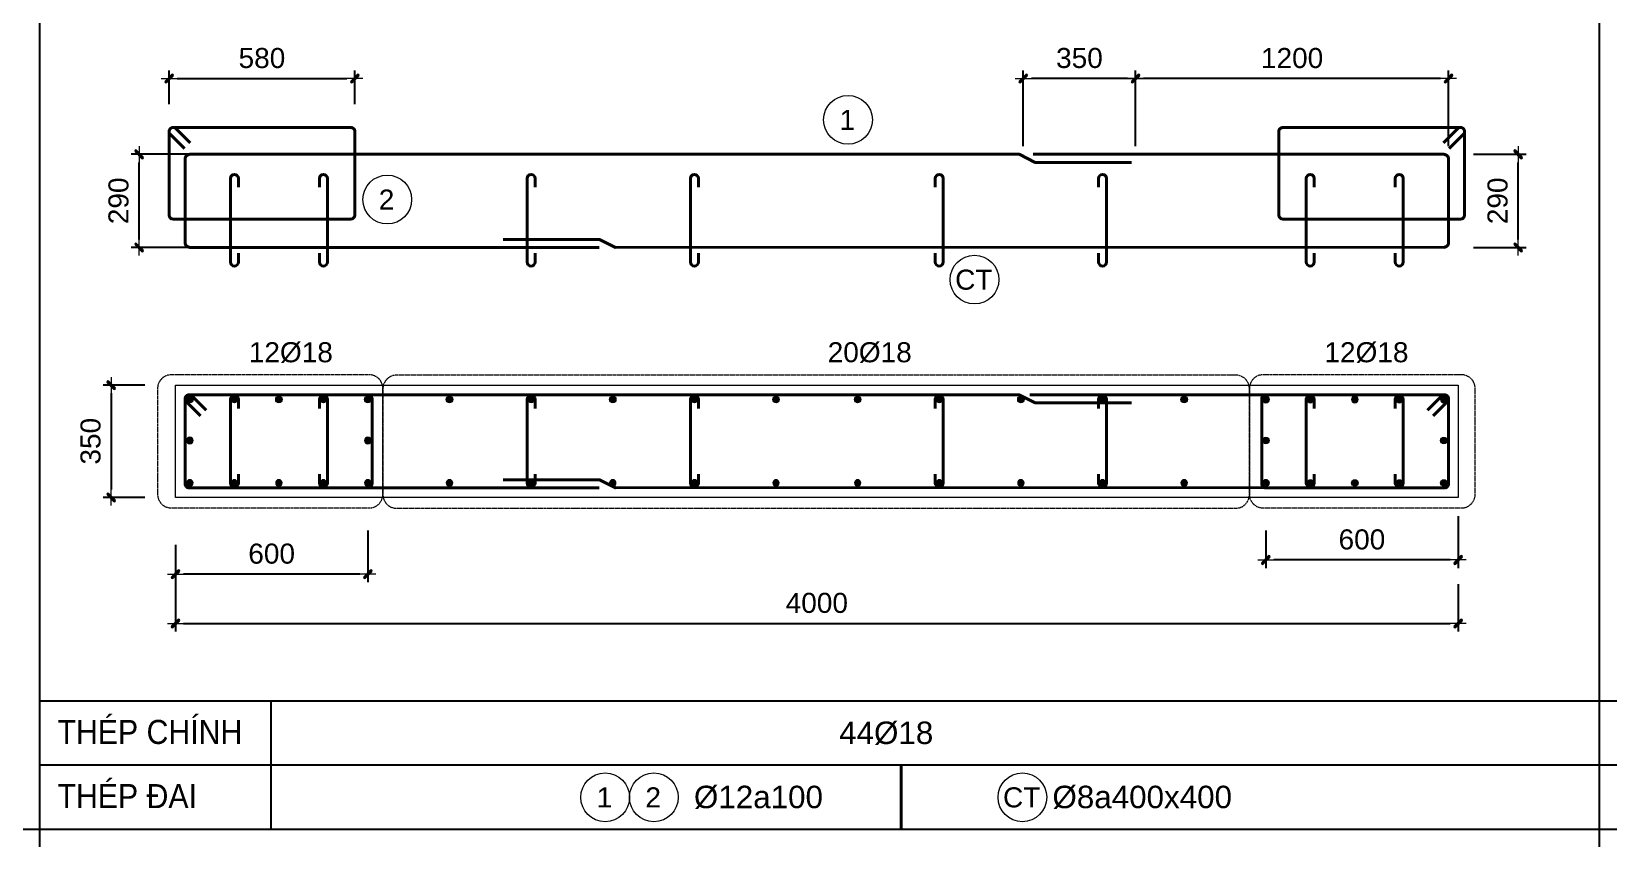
# Model space of a CAD drawing. Header units: millimetres. Extents: x -146909 to 4830753, y -683702 to -336947.
# Drawn here: x 4667957 to 4672874, y -443336 to -440821 of the extents above; entities that cross this region are included whole.
import ezdxf
from ezdxf.enums import TextEntityAlignment as Align

# ---------------------------------------------------------------- set-up
doc = ezdxf.new("R2010")
doc.units = ezdxf.units.MM
doc.header["$MEASUREMENT"] = 0
doc.linetypes.add('HIDDEN', pattern=[0.375, 0.25, -0.125])
doc.layers.get('0').update_dxf_attribs({"lineweight": 9})
doc.layers.get('Defpoints').update_dxf_attribs({"color": 10, "lineweight": 0})
for name, color, linetype, lineweight in [("'S_General_Cont_1 Thin", 1, 'Continuous', 18), ("'S_General_Text_3_Member name", 3, 'Continuous', 35), ('CDAI', 3, 'Continuous', 40), ('chunho.q', 1, 'Continuous', 13), ('CTHEP', 4, 'Continuous', 50), ('DBAO', 2, 'Continuous', 13), ('DMo', 9, 'HIDDEN', 9), ('KTH', 154, 'Continuous', 9), ('STICK', 1, 'Continuous', 9)]:
    doc.layers.add(name, color=color, linetype=linetype, lineweight=lineweight)
for name, color, linetype in [('DM', 1, 'Continuous'), ('TBL', 1, 'Continuous'), ('TX', 214, 'Continuous')]:
    doc.layers.add(name, color=color, linetype=linetype)
doc.styles.add('arial', font='arial.ttf', dxfattribs={"width": 0.85})
doc.styles.add('TTP-HelCon', font='arial.ttf')
doc.dimstyles.new('TTP-25', dxfattribs={"dimscale": 25, "dimtxt": 2.5, "dimasz": 1, "dimexe": 1, "dimexo": 1, "dimgap": 0.09, "dimtad": 0, "dimdec": 4, "dimrnd": 10, "dimzin": 9, "dimdsep": 46, "dimtxsty": 'TTP-HelCon', "dimblk": 'Stick', "dimcen": 0.09, "dimdle": 1.5, "dimclrd": 256, "dimclre": 256, "dimclrt": 1, "dimadec": 0, "dimazin": 0, "dimtfac": 1, "dimtdec": 4, "dimtmove": 0, "dimatfit": 3, "dimldrblk": 'ARCHTICK', "dimfxl": 1, "dimtvp": 1, "dimtolj": 1, "dimtzin": 0, "dimarcsym": 0})

# ---------------------------------------------------------------- blocks, each defined once
blk = doc.blocks.new('sign of slab')
at = {"layer": "'S_General_Cont_1 Thin"}
blk.add_circle((-10, 0), 475, dxfattribs=at)
at = {"layer": "'S_General_Text_3_Member name", "style": 'arial'}
blk.add_attdef('S', text='', height=250, dxfattribs=at).set_placement((-23, -1), align=Align.MIDDLE_CENTER)
blk = doc.blocks.new('Stick')
at = {"layer": 'STICK'}
h = blk.add_hatch(color=256, dxfattribs=at)
edge = h.paths.add_edge_path()
edge.add_line((0.3, 0.5), (-0.5, -0.3))
edge.add_arc((-0.4, -0.4), 0.141, 135, 315)
edge.add_line((-0.3, -0.5), (0.5, 0.3))
edge.add_arc((0.4, 0.4), 0.141, 315, 495)
blk.add_line((1, 0), (-1, 0), dxfattribs=at)
blk.add_lwpolyline([(0.3, 0.5), (-0.5, -0.3, 1), (-0.3, -0.5), (0.5, 0.3, 1), (0.3, 0.5, 1)], format="xyb", dxfattribs=at)
blk = doc.blocks.new('*D1151')
at = {"layer": 'Defpoints', "color": 0, "transparency": 16777216}
for p in [(4672428.1, -441203.5), (4672592.2, -441203.5), (4672428.1, -441493.5)]:
    blk.add_point(p, dxfattribs=at)
at = {"layer": 'KTH', "lineweight": -2, "transparency": 16777216}
for p, q in [((4672453.1, -441203.5), (4672617.2, -441203.5)), ((4672592.2, -441468.5), (4672592.2, -441228.5)), ((4672453.1, -441493.5), (4672617.2, -441493.5))]:
    blk.add_line(p, q, dxfattribs=at)
at = {"layer": 'KTH', "lineweight": -2, "transparency": 16777216, "xscale": 25, "yscale": 25, "zscale": 25}
for p, rotation in [((4672592.2, -441203.5), 90), ((4672592.2, -441493.5), 270)]:
    blk.add_blockref('Stick', p, dxfattribs=dict(at, rotation=rotation))
at = {"layer": 'KTH', "color": 1, "transparency": 16777216, "insert": (4672528.4, -441348.5), "char_height": 62.5, "attachment_point": 5, "rotation": 90, "style": 'TTP-HelCon'}
blk.add_mtext('\\A1;290', dxfattribs=at)
blk = doc.blocks.new('_ArchTick')
at = {"color": 0, "linetype": 'ByBlock', "const_width": 0.15}
blk.add_lwpolyline([(-0.5, -0.5), (0.5, 0.5)], dxfattribs=at)
blk = doc.blocks.new('*D1152')
at = {"layer": 'Defpoints', "color": 0, "transparency": 16777216}
for p in [(4668292, -441203.5), (4668475.5, -441203.5), (4668475.5, -441493.5)]:
    blk.add_point(p, dxfattribs=at)
at = {"layer": 'KTH', "lineweight": -2, "transparency": 16777216}
for p, q in [((4668450.5, -441203.5), (4668267, -441203.5)), ((4668292, -441468.5), (4668292, -441228.5)), ((4668450.5, -441493.5), (4668267, -441493.5))]:
    blk.add_line(p, q, dxfattribs=at)
at = {"layer": 'KTH', "lineweight": -2, "transparency": 16777216, "xscale": 25, "yscale": 25, "zscale": 25}
for p, rotation in [((4668292, -441203.5), 90), ((4668292, -441493.5), 270)]:
    blk.add_blockref('Stick', p, dxfattribs=dict(at, rotation=rotation))
at = {"layer": 'KTH', "color": 1, "transparency": 16777216, "insert": (4668228.2, -441348.5), "char_height": 62.5, "attachment_point": 5, "rotation": 90, "style": 'TTP-HelCon'}
blk.add_mtext('\\A1;290', dxfattribs=at)
blk = doc.blocks.new('*D1153')
at = {"layer": 'Defpoints', "color": 0, "transparency": 16777216}
for p in [(4669005.5, -442350.7), (4668405.5, -442395.7), (4668405.5, -442512.5)]:
    blk.add_point(p, dxfattribs=at)
at = {"layer": 'KTH', "lineweight": -2, "transparency": 16777216}
for p, q in [((4669005.5, -442375.7), (4669005.5, -442537.5)), ((4668405.5, -442420.7), (4668405.5, -442537.5)), ((4668980.5, -442512.5), (4668430.5, -442512.5))]:
    blk.add_line(p, q, dxfattribs=at)
at = {"layer": 'KTH', "lineweight": -2, "transparency": 16777216, "xscale": 25, "yscale": 25, "zscale": 25, "rotation": 180}
blk.add_blockref('Stick', (4668405.5, -442512.5), dxfattribs=at)
at = {"layer": 'KTH', "lineweight": -2, "transparency": 16777216, "xscale": 25, "yscale": 25, "zscale": 25}
blk.add_blockref('Stick', (4669005.5, -442512.5), dxfattribs=at)
at = {"layer": 'KTH', "color": 1, "transparency": 16777216, "insert": (4668705.5, -442448.6), "char_height": 62.5, "attachment_point": 5, "style": 'TTP-HelCon'}
blk.add_mtext('\\A1;600', dxfattribs=at)
blk = doc.blocks.new('*D1154')
at = {"layer": 'Defpoints', "color": 0, "transparency": 16777216}
for p in [(4668405.5, -442459.6), (4672405.5, -442518), (4672405.5, -442666)]:
    blk.add_point(p, dxfattribs=at)
at = {"layer": 'KTH', "lineweight": -2, "transparency": 16777216}
for p, q in [((4668405.5, -442484.6), (4668405.5, -442691)), ((4672405.5, -442543), (4672405.5, -442691)), ((4668430.5, -442666), (4672380.5, -442666))]:
    blk.add_line(p, q, dxfattribs=at)
at = {"layer": 'KTH', "lineweight": -2, "transparency": 16777216, "xscale": 25, "yscale": 25, "zscale": 25, "rotation": 180}
blk.add_blockref('Stick', (4668405.5, -442666), dxfattribs=at)
at = {"layer": 'KTH', "lineweight": -2, "transparency": 16777216, "xscale": 25, "yscale": 25, "zscale": 25}
blk.add_blockref('Stick', (4672405.5, -442666), dxfattribs=at)
at = {"layer": 'KTH', "color": 1, "transparency": 16777216, "insert": (4670405.5, -442602.1), "char_height": 62.5, "attachment_point": 5, "style": 'TTP-HelCon'}
blk.add_mtext('\\A1;4000', dxfattribs=at)
blk = doc.blocks.new('*D1155')
at = {"layer": 'Defpoints', "color": 0, "transparency": 16777216}
for p in [(4672405.2, -442306.2), (4671805.2, -442351.2), (4671805.2, -442468)]:
    blk.add_point(p, dxfattribs=at)
at = {"layer": 'KTH', "lineweight": -2, "transparency": 16777216}
for p, q in [((4672405.2, -442331.2), (4672405.2, -442493)), ((4671805.2, -442376.2), (4671805.2, -442493)), ((4672380.2, -442468), (4671830.2, -442468))]:
    blk.add_line(p, q, dxfattribs=at)
at = {"layer": 'KTH', "lineweight": -2, "transparency": 16777216, "xscale": 25, "yscale": 25, "zscale": 25, "rotation": 180}
blk.add_blockref('Stick', (4671805.2, -442468), dxfattribs=at)
at = {"layer": 'KTH', "lineweight": -2, "transparency": 16777216, "xscale": 25, "yscale": 25, "zscale": 25}
blk.add_blockref('Stick', (4672405.2, -442468), dxfattribs=at)
at = {"layer": 'KTH', "color": 1, "transparency": 16777216, "insert": (4672105.2, -442404.2), "char_height": 62.5, "attachment_point": 5, "style": 'TTP-HelCon'}
blk.add_mtext('\\A1;600', dxfattribs=at)
blk = doc.blocks.new('*D1156')
at = {"layer": 'Defpoints', "color": 0, "transparency": 16777216}
for p in [(4671049.4, -440967.5), (4671049.4, -441203.5), (4671399.4, -441203.5)]:
    blk.add_point(p, dxfattribs=at)
at = {"layer": 'KTH', "lineweight": -2, "transparency": 16777216}
for p, q in [((4671049.4, -441178.5), (4671049.4, -440942.5)), ((4671374.4, -440967.5), (4671074.4, -440967.5)), ((4671399.4, -441178.5), (4671399.4, -440942.5))]:
    blk.add_line(p, q, dxfattribs=at)
at = {"layer": 'KTH', "lineweight": -2, "transparency": 16777216, "xscale": 25, "yscale": 25, "zscale": 25, "rotation": 180}
blk.add_blockref('Stick', (4671049.4, -440967.5), dxfattribs=at)
at = {"layer": 'KTH', "lineweight": -2, "transparency": 16777216, "xscale": 25, "yscale": 25, "zscale": 25}
blk.add_blockref('Stick', (4671399.4, -440967.5), dxfattribs=at)
at = {"layer": 'KTH', "color": 1, "transparency": 16777216, "insert": (4671224.4, -440903.6), "char_height": 62.5, "attachment_point": 5, "style": 'TTP-HelCon'}
blk.add_mtext('\\A1;350', dxfattribs=at)
blk = doc.blocks.new('*D1157')
at = {"layer": 'Defpoints', "color": 0, "transparency": 16777216}
for p in [(4671399.4, -440967.5), (4671399.4, -441203.5), (4672375.5, -441203.5)]:
    blk.add_point(p, dxfattribs=at)
at = {"layer": 'KTH', "lineweight": -2, "transparency": 16777216}
for p, q in [((4671399.4, -441178.5), (4671399.4, -440942.5)), ((4672350.5, -440967.5), (4671424.4, -440967.5)), ((4672375.5, -441178.5), (4672375.5, -440942.5))]:
    blk.add_line(p, q, dxfattribs=at)
at = {"layer": 'KTH', "lineweight": -2, "transparency": 16777216, "xscale": 25, "yscale": 25, "zscale": 25, "rotation": 180}
blk.add_blockref('Stick', (4671399.4, -440967.5), dxfattribs=at)
at = {"layer": 'KTH', "lineweight": -2, "transparency": 16777216, "xscale": 25, "yscale": 25, "zscale": 25}
blk.add_blockref('Stick', (4672375.5, -440967.5), dxfattribs=at)
at = {"layer": 'KTH', "color": 1, "transparency": 16777216, "insert": (4671887.5, -440903.7), "char_height": 62.5, "attachment_point": 5, "style": 'TTP-HelCon'}
blk.add_mtext('\\A1;1200', dxfattribs=at)
blk = doc.blocks.new('*U1075')
at = {"layer": 'CTHEP', "ltscale": 0.02, "const_width": 10}
blk.add_lwpolyline([(0, 5, -1), (0, -5, -1)], format="xyb", close=True, dxfattribs=at)
at = {"layer": 'Defpoints', "color": 1}
blk.add_circle((0, 0), 10, dxfattribs=at)
blk = doc.blocks.new('*U1076')
at = {"layer": 'CDAI', "color": 0, "linetype": 'ByBlock', "lineweight": -2, "transparency": 16777216}
for p in [(0, 0), (138.75, 0), (277.5, 0), (416.25, 0), (555, 0)]:
    blk.add_blockref('*U1075', p, dxfattribs=at)
blk = doc.blocks.new('*D1158')
at = {"layer": 'Defpoints', "color": 0, "transparency": 16777216}
for p in [(4668335.3, -441922.8), (4668204.9, -442272.8), (4668335.3, -442272.8)]:
    blk.add_point(p, dxfattribs=at)
at = {"layer": 'KTH', "lineweight": -2, "transparency": 16777216}
for p, q in [((4668310.3, -441922.8), (4668179.9, -441922.8)), ((4668204.9, -441947.8), (4668204.9, -442247.8)), ((4668310.3, -442272.8), (4668179.9, -442272.8))]:
    blk.add_line(p, q, dxfattribs=at)
at = {"layer": 'KTH', "lineweight": -2, "transparency": 16777216, "xscale": 25, "yscale": 25, "zscale": 25}
for p, rotation in [((4668204.9, -441922.8), 90), ((4668204.9, -442272.8), 270)]:
    blk.add_blockref('Stick', p, dxfattribs=dict(at, rotation=rotation))
at = {"layer": 'KTH', "color": 1, "transparency": 16777216, "insert": (4668141, -442097.8), "char_height": 62.5, "attachment_point": 5, "rotation": 90, "style": 'TTP-HelCon'}
blk.add_mtext('\\A1;350', dxfattribs=at)
blk = doc.blocks.new('*U1077')
at = {"layer": 'CTHEP', "ltscale": 0.02, "const_width": 10}
blk.add_lwpolyline([(0, 5, -1), (0, -5, -1)], format="xyb", close=True, dxfattribs=at)
at = {"layer": 'Defpoints', "color": 1}
blk.add_circle((0, 0), 10, dxfattribs=at)
blk = doc.blocks.new('*U1078')
at = {"layer": 'CDAI', "color": 0, "linetype": 'ByBlock', "lineweight": -2, "transparency": 16777216}
blk.add_blockref('*U1077', (0, 0), dxfattribs=at)
blk = doc.blocks.new('*U1071')
at = {"layer": 'CTHEP', "ltscale": 0.02, "const_width": 10}
blk.add_lwpolyline([(0, 5, -1), (0, -5, -1)], format="xyb", close=True, dxfattribs=at)
at = {"layer": 'Defpoints', "color": 1}
blk.add_circle((0, 0), 10, dxfattribs=at)
blk = doc.blocks.new('*U1074')
at = {"layer": 'CDAI', "color": 0, "linetype": 'ByBlock', "lineweight": -2, "transparency": 16777216}
blk.add_blockref('*U1071', (0, 0), dxfattribs=at)
blk = doc.blocks.new('*U1079')
at = {"layer": 'CTHEP', "ltscale": 0.02, "const_width": 10}
blk.add_lwpolyline([(0, 5, -1), (0, -5, -1)], format="xyb", close=True, dxfattribs=at)
at = {"layer": 'Defpoints', "color": 1}
blk.add_circle((0, 0), 10, dxfattribs=at)
blk = doc.blocks.new('*U1080')
at = {"layer": 'CDAI', "color": 0, "linetype": 'ByBlock', "lineweight": -2, "transparency": 16777216}
blk.add_blockref('*U1079', (0, 0), dxfattribs=at)
blk = doc.blocks.new('*U1081')
at = {"layer": 'CTHEP', "ltscale": 0.02, "const_width": 10}
blk.add_lwpolyline([(0, 5, -1), (0, -5, -1)], format="xyb", close=True, dxfattribs=at)
at = {"layer": 'Defpoints', "color": 1}
blk.add_circle((0, 0), 10, dxfattribs=at)
blk = doc.blocks.new('*U1104')
at = {"layer": 'CDAI', "color": 0, "linetype": 'ByBlock', "lineweight": -2, "transparency": 16777216}
for p in [(0, 0), (254.5, 0), (509.1, 0), (763.6, 0), (1018.2, 0), (1272.7, 0), (1527.3, 0), (1781.8, 0), (2036.4, 0), (2290.9, 0), (2545.5, 0), (2800, 0)]:
    blk.add_blockref('*U1081', p, dxfattribs=at)
blk = doc.blocks.new('*D1159')
at = {"layer": 'Defpoints', "color": 0, "transparency": 16777216}
for p in [(4668964.7, -440967.5), (4668385.7, -441071.7), (4668964.7, -441071.7)]:
    blk.add_point(p, dxfattribs=at)
at = {"layer": 'KTH', "lineweight": -2, "transparency": 16777216}
for p, q in [((4668385.7, -441046.7), (4668385.7, -440942.5)), ((4668410.7, -440967.5), (4668939.7, -440967.5)), ((4668964.7, -441046.7), (4668964.7, -440942.5))]:
    blk.add_line(p, q, dxfattribs=at)
at = {"layer": 'KTH', "lineweight": -2, "transparency": 16777216, "xscale": 25, "yscale": 25, "zscale": 25, "rotation": 180}
blk.add_blockref('Stick', (4668385.7, -440967.5), dxfattribs=at)
at = {"layer": 'KTH', "lineweight": -2, "transparency": 16777216, "xscale": 25, "yscale": 25, "zscale": 25}
blk.add_blockref('Stick', (4668964.7, -440967.5), dxfattribs=at)
at = {"layer": 'KTH', "color": 1, "transparency": 16777216, "insert": (4668675.2, -440903.7), "char_height": 62.5, "attachment_point": 5, "style": 'TTP-HelCon'}
blk.add_mtext('\\A1;580', dxfattribs=at)
blk = doc.blocks.new('*U1072')
at = {"layer": 'CTHEP', "ltscale": 0.02, "const_width": 10}
blk.add_lwpolyline([(0, 5, -1), (0, -5, -1)], format="xyb", close=True, dxfattribs=at)
at = {"layer": 'Defpoints', "color": 1}
blk.add_circle((0, 0), 10, dxfattribs=at)
blk = doc.blocks.new('*U1073')
at = {"layer": 'CDAI', "color": 0, "linetype": 'ByBlock', "lineweight": -2, "transparency": 16777216}
blk.add_blockref('*U1072', (0, 0), dxfattribs=at)
blk = doc.blocks.new('*U1105')
at = {"layer": 'CTHEP', "ltscale": 0.02, "const_width": 10}
blk.add_lwpolyline([(0, 5, -1), (0, -5, -1)], format="xyb", close=True, dxfattribs=at)
at = {"layer": 'Defpoints', "color": 1}
blk.add_circle((0, 0), 10, dxfattribs=at)
blk = doc.blocks.new('*U1106')
at = {"layer": 'CDAI', "color": 0, "linetype": 'ByBlock', "lineweight": -2, "transparency": 16777216}
for p in [(0, 0), (138.75, 0), (277.5, 0), (416.25, 0), (555, 0)]:
    blk.add_blockref('*U1105', p, dxfattribs=at)
blk = doc.blocks.new('*U1109')
at = {"layer": 'CTHEP', "ltscale": 0.02, "const_width": 10}
blk.add_lwpolyline([(0, 5, -1), (0, -5, -1)], format="xyb", close=True, dxfattribs=at)
at = {"layer": 'Defpoints', "color": 1}
blk.add_circle((0, 0), 10, dxfattribs=at)
blk = doc.blocks.new('*U1110')
at = {"layer": 'CDAI', "color": 0, "linetype": 'ByBlock', "lineweight": -2, "transparency": 16777216}
for p in [(0, 0), (138.75, 0), (277.5, 0), (416.25, 0), (555, 0)]:
    blk.add_blockref('*U1109', p, dxfattribs=at)
blk = doc.blocks.new('*U1107')
at = {"layer": 'CTHEP', "ltscale": 0.02, "const_width": 10}
blk.add_lwpolyline([(0, 5, -1), (0, -5, -1)], format="xyb", close=True, dxfattribs=at)
at = {"layer": 'Defpoints', "color": 1}
blk.add_circle((0, 0), 10, dxfattribs=at)
blk = doc.blocks.new('*U1108')
at = {"layer": 'CDAI', "color": 0, "linetype": 'ByBlock', "lineweight": -2, "transparency": 16777216}
for p in [(0, 0), (138.75, 0), (277.5, 0), (416.25, 0), (555, 0)]:
    blk.add_blockref('*U1107', p, dxfattribs=at)
blk = doc.blocks.new('*U1111')
at = {"layer": 'CTHEP', "ltscale": 0.02, "const_width": 10}
blk.add_lwpolyline([(0, 5, -1), (0, -5, -1)], format="xyb", close=True, dxfattribs=at)
at = {"layer": 'Defpoints', "color": 1}
blk.add_circle((0, 0), 10, dxfattribs=at)
blk = doc.blocks.new('*U1112')
at = {"layer": 'CDAI', "color": 0, "linetype": 'ByBlock', "lineweight": -2, "transparency": 16777216}
for p in [(0, 0), (254.5, 0), (509.1, 0), (763.6, 0), (1018.2, 0), (1272.7, 0), (1527.3, 0), (1781.8, 0), (2036.4, 0), (2290.9, 0), (2545.5, 0), (2800, 0)]:
    blk.add_blockref('*U1111', p, dxfattribs=at)

msp = doc.modelspace()

# ---------------------------------------------------------------- linework, layer by layer
at = {"layer": 'CDAI', "color": 214}
msp.add_line((4670668.28625, -443106.62345), (4670668.28625, -443306.62345), dxfattribs=at)
at = {"layer": 'CDAI'}
for points in [[(4668451.3734, -441167.74193), (4668407.0532, -441123.42173, 0.6681786379), (4668385.71437, -441132.26057), (4668385.71437, -441392.76057, 0.4142135624), (4668398.21437, -441405.26057), (4668952.21437, -441405.26057, 0.4142135624), (4668964.71437, -441392.76057), (4668964.71437, -441132.26057, 0.4142135624), (4668952.21437, -441119.76057), (4668398.21437, -441119.76057, 0.6681786379), (4668389.37553, -441141.0994), (4668433.69573, -441185.4196)], [(4672359.70204, -441167.74193), (4672404.02224, -441123.42173, -0.6681786379), (4672425.36107, -441132.26057), (4672425.36107, -441392.76057, -0.4142135624), (4672412.86107, -441405.26057), (4671858.86107, -441405.26057, -0.4142135624), (4671846.36107, -441392.76057), (4671846.36107, -441132.26057, -0.4142135624), (4671858.86107, -441119.76057), (4672412.86107, -441119.76057, -0.6681786379), (4672421.69991, -441141.0994), (4672377.37971, -441185.4196)], [(4668601.78772, -441306.19321), (4668601.78772, -441278.69321, 1), (4668576.78772, -441278.69321), (4668576.78772, -441539.19321, 1), (4668601.78772, -441539.19321), (4668601.78772, -441511.69321)], [(4668854.28772, -441306.19321), (4668854.28772, -441278.69321, -1), (4668879.28772, -441278.69321), (4668879.28772, -441539.19321, -1), (4668854.28772, -441539.19321), (4668854.28772, -441511.69321)], [(4669527.12863, -441306.19321), (4669527.12863, -441278.69321, 1), (4669502.12863, -441278.69321), (4669502.12863, -441539.19321, 1), (4669527.12863, -441539.19321), (4669527.12863, -441511.69321)], [(4670036.21954, -441306.19321), (4670036.21954, -441278.69321, 1), (4670011.21954, -441278.69321), (4670011.21954, -441539.19321, 1), (4670036.21954, -441539.19321), (4670036.21954, -441511.69321)], [(4670774.8559, -441306.19321), (4670774.8559, -441278.69321, -1), (4670799.8559, -441278.69321), (4670799.8559, -441539.19321, -1), (4670774.8559, -441539.19321), (4670774.8559, -441511.69321)], [(4671283.94681, -441306.19321), (4671283.94681, -441278.69321, -1), (4671308.94681, -441278.69321), (4671308.94681, -441539.19321, -1), (4671283.94681, -441539.19321), (4671283.94681, -441511.69321)], [(4671956.78772, -441306.19321), (4671956.78772, -441278.69321, 1), (4671931.78772, -441278.69321), (4671931.78772, -441539.19321, 1), (4671956.78772, -441539.19321), (4671956.78772, -441511.69321)], [(4672209.28772, -441306.19321), (4672209.28772, -441278.69321, -1), (4672234.28772, -441278.69321), (4672234.28772, -441539.19321, -1), (4672209.28772, -441539.19321), (4672209.28772, -441511.69321)], [(4668501.19675, -442000.78708), (4668456.87655, -441956.46688, 0.6681786379), (4668435.53772, -441965.30571), (4668435.53772, -442230.30571, 0.4142135624), (4668448.03772, -442242.80571), (4669005.91163, -442242.80571, 0.4142135624), (4669018.41163, -442230.30571), (4669018.41163, -441965.30571, 0.4142135624), (4669005.91163, -441952.80571), (4668448.03772, -441952.80571, 0.6681786379), (4668439.19888, -441974.14455), (4668483.51908, -442018.46475)], [(4668601.78772, -441995.30571), (4668601.78772, -441967.80571, 1), (4668576.78772, -441967.80571), (4668576.78772, -442228.30571, 1), (4668601.78772, -442228.30571), (4668601.78772, -442200.80571)], [(4668854.28772, -441995.30571), (4668854.28772, -441967.80571, -1), (4668879.28772, -441967.80571), (4668879.28772, -442228.30571, -1), (4668854.28772, -442228.30571), (4668854.28772, -442200.80571)], [(4669527.12863, -441995.30571), (4669527.12863, -441967.80571, 1), (4669502.12863, -441967.80571), (4669502.12863, -442228.30571, 1), (4669527.12863, -442228.30571), (4669527.12863, -442200.80571)], [(4670036.21954, -441995.30571), (4670036.21954, -441967.80571, 1), (4670011.21954, -441967.80571), (4670011.21954, -442228.30571, 1), (4670036.21954, -442228.30571), (4670036.21954, -442200.80571)], [(4670774.8559, -441995.30571), (4670774.8559, -441967.80571, -1), (4670799.8559, -441967.80571), (4670799.8559, -442228.30571, -1), (4670774.8559, -442228.30571), (4670774.8559, -442200.80571)], [(4671283.94681, -441995.30571), (4671283.94681, -441967.80571, -1), (4671308.94681, -441967.80571), (4671308.94681, -442228.30571, -1), (4671283.94681, -442228.30571), (4671283.94681, -442200.80571)], [(4672309.87869, -442000.78708), (4672354.19888, -441956.46688, -0.6681786379), (4672375.53772, -441965.30571), (4672375.53772, -442230.30571, -0.4142135624), (4672363.03772, -442242.80571), (4671805.1638, -442242.80571, -0.4142135624), (4671792.6638, -442230.30571), (4671792.6638, -441965.30571, -0.4142135624), (4671805.1638, -441952.80571), (4672363.03772, -441952.80571, -0.6681786379), (4672371.87655, -441974.14455), (4672327.55635, -442018.46475)], [(4671956.78772, -441995.30571), (4671956.78772, -441967.80571, 1), (4671931.78772, -441967.80571), (4671931.78772, -442228.30571, 1), (4671956.78772, -442228.30571), (4671956.78772, -442200.80571)], [(4672209.28772, -441995.30571), (4672209.28772, -441967.80571, -1), (4672234.28772, -441967.80571), (4672234.28772, -442228.30571, -1), (4672209.28772, -442228.30571), (4672209.28772, -442200.80571)]]:
    msp.add_lwpolyline(points, format="xyb", dxfattribs=at)
at = {"layer": 'CDAI', "ltscale": 0.02}
for points in [[(4671386.23681, -441228.45659), (4671086.50096, -441228.45659), (4671036.50096, -441203.45659), (4668450.53772, -441203.45659, 0.4142135624), (4668435.53772, -441218.45659), (4668435.53772, -441478.45659, 0.4142135624), (4668450.53772, -441493.45659), (4669727.08656, -441493.45659)], [(4672360.53772, -441493.45659, 0.4142135624), (4672375.53772, -441478.45659), (4672375.53772, -441218.45659, 0.4142135624), (4672360.53772, -441203.45659), (4671079.61701, -441203.45659)], [(4671386.23681, -441977.80571), (4671086.50096, -441977.80571), (4671036.50096, -441952.80571), (4668450.53772, -441952.80571, 0.4142135624), (4668435.53772, -441967.80571), (4668435.53772, -442227.80571, 0.4142135624), (4668450.53772, -442242.80571), (4669727.16781, -442242.80571)]]:
    msp.add_lwpolyline(points, format="xyb", dxfattribs=at)
for points in [[(4672365.26618, -441492.69182), (4669778.20276, -441493.72518), (4669728.20276, -441468.72518), (4669427.42554, -441468.72518)], [(4671069.30266, -441952.80571), (4672360.53772, -441952.80571)], [(4672365.26618, -442242.04094), (4669778.20276, -442243.0743), (4669728.20276, -442218.0743), (4669427.42554, -442218.0743)]]:
    msp.add_lwpolyline(points, dxfattribs=at)
at = {"layer": 'DBAO'}
msp.add_lwpolyline([(4668835.53772, -442273.34586), (4668405.53772, -442272.80571), (4668405.53772, -441922.80571), (4672405.53772, -441922.80571), (4672405.53772, -442272.79275), (4668835.54636, -442273.34586)], dxfattribs=at)
at = {"layer": 'DMo', "color": 6, "ltscale": 10}
msp.add_lwpolyline([(4669009.49145, -441890.52459), (4668392.69743, -441890.52459, 0.4142135624), (4668349.75777, -441933.46425), (4668349.75777, -442262.86088, 0.4142135624), (4668392.69743, -442305.80054), (4669009.49145, -442305.80054, 0.4142135624), (4669052.43111, -442262.86088), (4669052.43111, -441933.46425, 0.4142135624)], format="xyb", close=True, dxfattribs=at)
for points in [[(4671754.30537, -441934.50945, 0.4142135624), (4671711.3657, -441891.56979), (4669095.37077, -441891.56979, 0.4142135624), (4669052.43111, -441934.50945)], [(4672415.47085, -441890.52459), (4671797.24503, -441890.52459, 0.4142135624), (4671754.30537, -441933.46425), (4671754.30537, -442262.86088, 0.4142135624), (4671797.24503, -442305.80054), (4672415.47085, -442305.80054, 0.4142135624), (4672458.41051, -442262.86088), (4672458.41051, -441933.46425, 0.4142135624), (4672415.47085, -441890.52459)], [(4669052.43111, -441933.46425), (4669052.43111, -442263.90608, 0.4142135624), (4669095.37077, -442306.84574), (4671711.3657, -442306.84574, 0.4142135624), (4671754.30537, -442263.90608), (4671754.30537, -441933.46425)]]:
    msp.add_lwpolyline(points, format="xyb", dxfattribs=at)
at = {"layer": 'TBL'}
for p, q in [((4667981.50187, -438251.25797), (4667981.50187, -448761.98892)), ((4672844.83295, -438251.25797), (4672844.83295, -448751.98892)), ((4667981.50187, -442906.62345), (4677708.16403, -442906.62345)), ((4668703.09601, -442906.62345), (4668703.09601, -443306.62345)), ((4666981.50187, -443306.62345), (4677708.16403, -443306.62345))]:
    msp.add_line(p, q, dxfattribs=at)
at = {"layer": 'TBL', "color": 8}
msp.add_line((4667981.50187, -443106.62345), (4677708.16403, -443106.62345), dxfattribs=at)

# ---------------------------------------------------------------- block references
ref = msp.add_blockref('sign of slab', (4670504.38591, -441095.92397), dxfattribs=dict(xscale=0.16, yscale=0.16, zscale=0.16))
ref.add_attrib('S', '1', dxfattribs={"layer": 'DM', "height": 62.5, "style": 'arial'}).set_placement((4670500.63189, -441096.08086), align=Align.MIDDLE_CENTER)
ref = msp.add_blockref('sign of slab', (4669067.60406, -441344.41262), dxfattribs=dict(xscale=0.16, yscale=0.16, zscale=0.16))
ref.add_attrib('S', '2', dxfattribs={"layer": 'DM', "height": 62.5, "style": 'arial'}).set_placement((4669063.85004, -441344.56951), align=Align.MIDDLE_CENTER)
ref = msp.add_blockref('sign of slab', (4670898.74333, -441593.97845), dxfattribs=dict(xscale=0.16, yscale=0.16, zscale=0.16))
ref.add_attrib('S', 'CT', dxfattribs={"layer": 'DM', "height": 62.5, "style": 'arial'}).set_placement((4670894.98932, -441594.13534), align=Align.MIDDLE_CENTER)
ref = msp.add_blockref('sign of slab', (4669746.98742, -443207.71955), dxfattribs=dict(xscale=0.16, yscale=0.16, zscale=0.16))
ref.add_attrib('S', '1', dxfattribs={"layer": 'DM', "height": 62.5, "style": 'arial'}).set_placement((4669743.23341, -443207.87645), align=Align.MIDDLE_CENTER)
ref = msp.add_blockref('sign of slab', (4669898.95301, -443207.71955), dxfattribs=dict(xscale=0.16, yscale=0.16, zscale=0.16))
ref.add_attrib('S', '2', dxfattribs={"layer": 'DM', "height": 62.5, "style": 'arial'}).set_placement((4669895.19899, -443207.87645), align=Align.MIDDLE_CENTER)
ref = msp.add_blockref('sign of slab', (4671048.04836, -443207.71955), dxfattribs=dict(xscale=0.16, yscale=0.16, zscale=0.16))
ref.add_attrib('S', 'CT', dxfattribs={"layer": 'DM', "height": 62.5, "style": 'arial'}).set_placement((4671044.29435, -443207.87645), align=Align.MIDDLE_CENTER)
at = {"layer": 'CDAI', "color": 214}
for name, p in [('*U1076', (4668450.53772, -441967.80571)), ('*U1104', (4669005.53772, -441967.80571))]:
    msp.add_blockref(name, p, dxfattribs=at)
at = {"layer": 'CDAI', "color": 214, "xscale": -1}
msp.add_blockref('*U1110', (4672360.53772, -441967.80571), dxfattribs=at)
at = {"layer": 'CDAI', "color": 214, "xscale": -1, "rotation": 180}
for name, p in [('*U1078', (4668450.53772, -442095.55571)), ('*U1074', (4669005.53772, -442095.55571)), ('*U1106', (4668450.53772, -442227.80571)), ('*U1112', (4669005.53772, -442227.80571))]:
    msp.add_blockref(name, p, dxfattribs=at)
at = {"layer": 'CDAI', "color": 214, "rotation": 180}
for name, p in [('*U1073', (4671805.53772, -442095.55571)), ('*U1080', (4672360.53772, -442095.55571)), ('*U1108', (4672360.53772, -442227.80571))]:
    msp.add_blockref(name, p, dxfattribs=at)

# ---------------------------------------------------------------- texts
at = {"layer": 'chunho.q', "color": 1, "style": 'arial'}
for s, p in [('12%%C18', (4668634.28168, -441851.6402)), ('20%%C18', (4670439.40368, -441851.6402)), ('12%%C18', (4671988.31918, -441851.6402))]:
    msp.add_text(s, height=62.5, dxfattribs=at).set_placement(p)
at = {"layer": 'TX', "color": 2, "style": 'arial', "width": 0.9}
for s, p in [('THÉP CHÍNH', (4668037.76065, -443003.93906)), ('THÉP ĐAI', (4668037.76065, -443203.93906))]:
    msp.add_text(s, height=75, dxfattribs=at).set_placement(p, align=Align.MIDDLE_LEFT)
at = {"layer": 'TX', "color": 2, "style": 'arial'}
for s, p in [('44%%C18', (4670621.88527, -443006.62345)), ('%%C12a100', (4670223.46423, -443206.62345)), ('%%C8a400x400', (4671420.17324, -443206.62345))]:
    msp.add_text(s, height=70, dxfattribs=at).set_placement(p, align=Align.MIDDLE_CENTER)

# ---------------------------------------------------------------- dimensions: what is measured, and where the dimension line sits
at = {"layer": 'KTH'}
dim = msp.add_linear_dim(base=(4668964.71437, -440967.51127), p1=(4668385.71437, -441071.68921), p2=(4668964.71437, -441071.68921), dimstyle='TTP-25', dxfattribs=at)
dim.commit()
dim.dimension.update_dxf_attribs({"geometry": '*D1159', "text_midpoint": (4668675.21437, -440903.68965)})
for base, p1, p2, angle, picture, middle in [((4671049.43052, -440967.51127), (4671399.43052, -441203.45659), (4671049.43052, -441203.45659), 180, '*D1156', (4671224.43052, -440903.64702)), ((4668292.01416, -441203.45659), (4668475.53772, -441493.45659), (4668475.53772, -441203.45659), 90, '*D1152', (4668228.19254, -441348.45659)), ((4672592.20228, -441203.45659), (4672428.07747, -441493.45659), (4672428.07747, -441203.45659), 90, '*D1151', (4672528.38066, -441348.45659)), ((4668204.88297, -442272.80571), (4668335.33647, -441922.80571), (4668335.33647, -442272.80571), 90, '*D1158', (4668141.01871, -442097.80571)), ((4671805.238, -442468.00816), (4672405.238, -442306.19791), (4671805.238, -442351.19791), 180, '*D1155', (4672105.238, -442404.18654)), ((4668405.53772, -442512.46862), (4669005.53772, -442350.65837), (4668405.53772, -442395.65837), 180, '*D1153', (4668705.53772, -442448.64699))]:
    dim = msp.add_linear_dim(base=base, p1=p1, p2=p2, angle=angle, dimstyle='TTP-25', dxfattribs=at)
    dim.commit()
    dim.dimension.update_dxf_attribs({"geometry": picture, "text_midpoint": middle})
dim = msp.add_linear_dim(base=(4671399.43052, -440967.51127), p1=(4672375.53772, -441203.45659), p2=(4671399.43052, -441203.45659), angle=180, text='1200', dimstyle='TTP-25', dxfattribs=at)
dim.commit()
dim.dimension.update_dxf_attribs({"geometry": '*D1157', "text_midpoint": (4671887.48412, -440903.68965)})
dim = msp.add_linear_dim(base=(4672405.53772, -442665.95184), p1=(4668405.53772, -442459.603), p2=(4672405.53772, -442518.00812), dimstyle='TTP-25', override={"dimrnd": 0}, dxfattribs=at)
dim.commit()
dim.dimension.update_dxf_attribs({"geometry": '*D1154', "text_midpoint": (4670405.53772, -442602.13022)})

doc.saveas('drawing.dxf')
